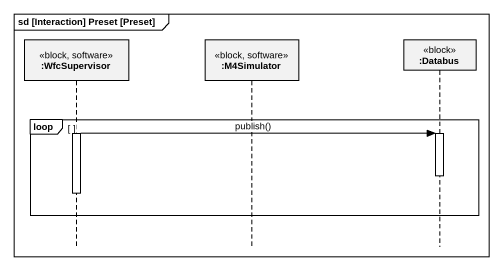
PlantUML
@startuml
mainframe sd [Interaction] Preset [Preset]
hide footbox
participant ":WfcSupervisor" as WfcSupervisor <<block, software>>
participant ":M4Simulator" as M4Simulator <<block, software>>
participant ":Databus" as Databus <<block>>

loop
  activate WfcSupervisor
  WfcSupervisor -> Databus : publish()
  activate Databus
  deactivate Databus
  deactivate WfcSupervisor
end
@enduml
